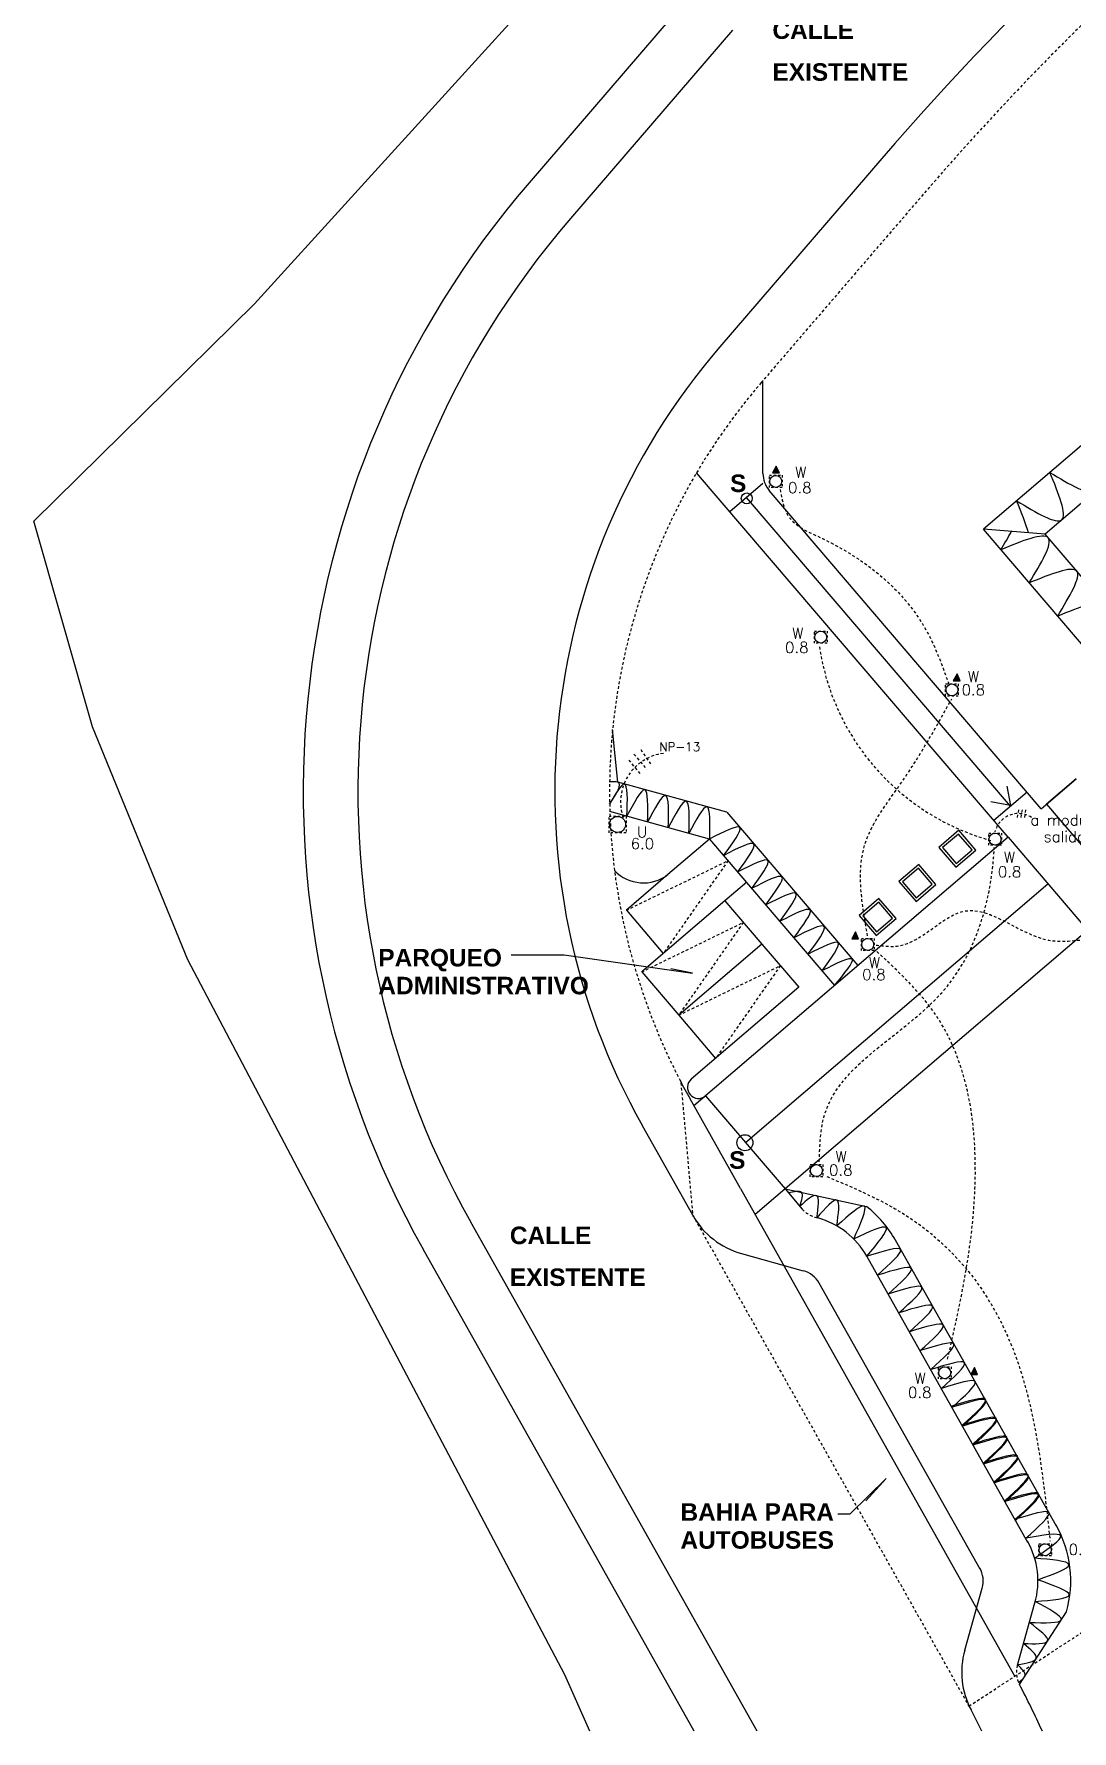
# Model space of a CAD drawing. Extents: x 146 to 670, y 614 to 806.
# Drawn here: x 328 to 375.5, y 668.5 to 746 of the extents above; entities that cross this region are included whole.
import ezdxf

# ---------------------------------------------------------------- set-up
doc = ezdxf.new("R2010")
doc.units = 0
doc.header["$LTSCALE"] = 0.5
doc.header["$MEASUREMENT"] = 0
for name, pattern in [('DASHDOT2', [0.5, 0.25, -0.125, 0, -0.125]), ('DASHED2', [0.375, 0.25, -0.125]), ('HIDDEN', [0.375, 0.25, -0.125]), ('HIDDEN2', [0.1875, 0.125, -0.0625])]:
    doc.linetypes.add(name, pattern=pattern)
for name, color, linetype in [('2', 1, 'CONTINUOUS'), ('9', 1, 'DASHED2'), ('ALUMBRADO', 5, 'CONTINUOUS'), ('CALLE-PROY', 3, 'DASHED2'), ('DISEÑO-CORDON', 3, 'CONTINUOUS'), ('DISEÑO-LINEA-PROPIEDAD', 3, 'CONTINUOUS'), ('escaleras', 1, 'CONTINUOUS'), ('LINDERO-PLAN', 3, 'DASHDOT2'), ('pisoplanta', 1, 'CONTINUOUS'), ('talud', 5, 'CONTINUOUS'), ('TEXT', 5, 'CONTINUOUS'), ('texturas', 6, 'CONTINUOUS'), ('TOMAS', 4, 'HIDDEN2'), ('tuberia_alumbrado', 3, 'DASHED2')]:
    doc.layers.add(name, color=color, linetype=linetype)
doc.styles.add('ALR4', font='sanssb__.ttf')
doc.styles.add('romans', font='romans.shx')

msp = doc.modelspace()

# ---------------------------------------------------------------- linework, layer by layer
at = {"layer": '2'}
for points in [[(372.467, 711.631), (372.637, 710.74), (371.746, 710.91)], [(349.824, 703.924), (352.24, 703.924), (358.107, 703.086), (357.121, 703.283)], [(364.755, 678.384), (365.307, 678.384), (366.962, 679.996), (366.028, 678.978)]]:
    msp.add_lwpolyline(points, dxfattribs=at)
for centre, radius in [((360.585, 724.782), 0.247), ((360.503, 695.338), 0.366)]:
    msp.add_circle(centre, radius, dxfattribs=at)
at = {"layer": '9', "color": 2}
for p, q in [((368.655, 738.678, -1221.5), (361.247, 730.073, -1221.5)), ((357.576, 698.076), (358.12, 691.966)), ((358.118, 692.021, -1221.5), (370.743, 669.589, -1221.5)), ((370.743, 669.589, -1221.5), (401.297, 689.535))]:
    msp.add_line(p, q, dxfattribs=at)
for centre, radius, start, end in [((466.107, 654.786, -1221.5), 128.588, 126.6505, 139.27632), ((382.954, 711.387, -1221.5), 28.642, 139.27632, 207.39851)]:
    msp.add_arc(centre, radius, start, end, dxfattribs=at)
at = {"layer": 'ALUMBRADO', "color": 1}
for p, q in [((361.938, 726.256), (361.766, 725.942)), ((361.766, 725.942), (362.081, 725.942)), ((362.081, 725.942), (361.938, 726.256)), ((370.197, 716.765), (370.025, 716.45)), ((370.34, 716.45), (370.197, 716.765)), ((370.025, 716.45), (370.34, 716.45)), ((365.554, 704.976), (365.382, 704.661)), ((365.697, 704.661), (365.554, 704.976)), ((365.382, 704.661), (365.697, 704.661)), ((370.994, 685.066), (370.822, 684.751)), ((371.137, 684.751), (370.994, 685.066)), ((370.822, 684.751), (371.137, 684.751))]:
    msp.add_line(p, q, dxfattribs=at)
at = {"layer": 'ALUMBRADO'}
for centre, radius in [((361.913, 725.558), 0.274), ((363.969, 718.445), 0.274), ((369.967, 716.027), 0.274), ((354.681, 709.883), 0.367), ((371.938, 709.211), 0.274), ((366.118, 704.398), 0.274), ((363.772, 694.063), 0.274), ((369.636, 684.827), 0.274), ((374.226, 676.737), 0.274)]:
    msp.add_circle(centre, radius, dxfattribs=at)
at = {"layer": 'ALUMBRADO', "color": 1}
for points in [[(361.766, 725.942), (361.938, 726.256), (362.081, 725.942)], [(370.025, 716.45), (370.197, 716.765), (370.34, 716.45)], [(365.382, 704.661), (365.554, 704.976), (365.697, 704.661)], [(370.822, 684.751), (370.994, 685.066), (371.137, 684.751)]]:
    msp.add_solid(points, dxfattribs=at)
at = {"layer": 'CALLE-PROY', "color": 5, "linetype": 'Continuous'}
for p, q in [((372.529, 709.3, -1221.5), (358.292, 725.952, -1221.5)), ((374.049, 710.6, -1221.5), (361.616, 725.142, -1221.5)), ((359.669, 710.447, -1221.5), (365.666, 703.433, -1221.5)), ((358.884, 709.212, -1221.5), (356.983, 707.587, -1221.5)), ((372.529, 709.3, -1221.5), (358.171, 697.024, -1221.5)), ((358.884, 709.212, -1221.5), (364.602, 702.523, -1221.5)), ((360.583, 707.244, -1221.5), (359.586, 706.391, -1221.5)), ((377.923, 706.545, -1221.5), (360.97, 692.051, -1221.5)), ((359.586, 706.391, -1221.5), (361.275, 704.415, -1221.5)), ((361.275, 704.415, -1221.5), (362.965, 702.439, -1221.5)), ((362.965, 702.439, -1221.5), (358.053, 698.239, -1221.5))]:
    msp.add_line(p, q, dxfattribs=at)
at = {"layer": 'CALLE-PROY', "color": 1, "linetype": 'Continuous'}
for p, q in [((359.808, 724.179, -1221.5), (361.328, 725.479, -1221.5)), ((372.639, 710.71, -1221.5), (360.568, 724.829, -1221.5)), ((356.983, 707.587, -1221.5), (355.083, 705.962, -1221.5)), ((355.083, 705.962, -1221.5), (356.773, 703.986, -1221.5)), ((359.586, 706.391, -1221.5), (355.785, 703.142, -1221.5)), ((361.275, 704.415, -1221.5), (357.475, 701.166, -1221.5)), ((355.785, 703.142, -1221.5), (357.475, 701.166, -1221.5)), ((357.475, 701.166, -1221.5), (359.165, 699.189, -1221.5))]:
    msp.add_line(p, q, dxfattribs=at)
at = {"layer": 'CALLE-PROY', "color": 1, "linetype": 'HIDDEN'}
for p, q in [((355.083, 705.962, -1221.5), (359.728, 708.223, -1221.5)), ((359.728, 708.223, -1221.5), (356.773, 703.986, -1221.5)), ((355.785, 703.142, -1221.5), (360.43, 705.403, -1221.5)), ((360.43, 705.403, -1221.5), (357.475, 701.166, -1221.5)), ((357.475, 701.166, -1221.5), (362.12, 703.427, -1221.5)), ((362.12, 703.427, -1221.5), (359.165, 699.189, -1221.5))]:
    msp.add_line(p, q, dxfattribs=at)
at = {"layer": 'CALLE-PROY', "color": 5, "linetype": 'Continuous'}
for centre, radius, start, end in [((355.869, 709.049, -1221.5), 1.838, 223.72149, 307.31372), ((358.378, 697.859, -1221.5), 0.5, 130.53, 310.53)]:
    msp.add_arc(centre, radius, start, end, dxfattribs=at)
at = {"layer": 'CALLE-PROY', "color": 1, "linetype": 'Continuous'}
for points in [[(355.108, 710.254, -1221.5), (354.98, 711.723, -1221.5), (354.318, 710.82, -1221.5)], [(356.054, 709.994, -1221.5), (355.926, 711.462, -1221.5), (355.096, 710.247, -1221.5)], [(357, 709.733, -1221.5), (356.872, 711.202, -1221.5), (356.042, 709.986, -1221.5)], [(357.946, 709.473, -1221.5), (357.818, 710.942, -1221.5), (356.988, 709.726, -1221.5)], [(358.892, 709.213, -1221.5), (358.764, 710.681, -1221.5), (357.934, 709.466, -1221.5)], [(359.531, 708.462, -1221.5), (360.269, 709.738, -1221.5), (358.892, 709.219, -1221.5)], [(360.174, 707.71, -1221.5), (360.912, 708.986, -1221.5), (359.535, 708.467, -1221.5)], [(360.817, 706.958, -1221.5), (361.555, 708.234, -1221.5), (360.178, 707.714, -1221.5)], [(361.459, 706.207, -1221.5), (362.197, 707.483, -1221.5), (360.82, 706.963, -1221.5)], [(362.098, 705.45, -1221.5), (362.836, 706.726, -1221.5), (361.459, 706.207, -1221.5)], [(362.741, 704.698, -1221.5), (363.479, 705.974, -1221.5), (362.102, 705.454, -1221.5)], [(363.384, 703.946, -1221.5), (364.122, 705.222, -1221.5), (362.745, 704.702, -1221.5)], [(364.026, 703.195, -1221.5), (364.764, 704.471, -1221.5), (363.387, 703.951, -1221.5)], [(364.602, 702.523, -1221.5), (365.407, 703.721, -1221.5), (364.03, 703.201, -1221.5)], [(363.019, 692.438, -1221.5), (363.088, 693.063, -1221.5), (362.495, 693.045, -1221.5)], [(363.791, 691.91, -1221.5), (363.767, 692.917, -1221.5), (363.016, 692.435, -1221.5)], [(364.699, 691.536, -1221.5), (364.712, 692.714, -1221.5), (363.788, 691.907, -1221.5)], [(365.479, 690.935, -1221.5), (365.961, 692.44, -1221.5), (364.699, 691.536, -1221.5)], [(366.074, 690.146, -1221.5), (366.957, 691.457, -1221.5), (365.469, 690.93, -1221.5)], [(366.561, 689.284, -1221.5), (367.621, 690.456, -1221.5), (366.074, 690.146, -1221.5)], [(367.048, 688.422, -1221.5), (368.108, 689.593, -1221.5), (366.561, 689.284, -1221.5)], [(367.535, 687.56, -1221.5), (368.595, 688.731, -1221.5), (367.048, 688.422, -1221.5)], [(368.022, 686.697, -1221.5), (369.082, 687.869, -1221.5), (367.535, 687.56, -1221.5)], [(368.509, 685.835, -1221.5), (369.569, 687.007, -1221.5), (368.022, 686.697, -1221.5)], [(368.996, 684.973, -1221.5), (370.056, 686.144, -1221.5), (368.509, 685.835, -1221.5)], [(369.483, 684.111, -1221.5), (370.544, 685.282, -1221.5), (368.996, 684.973, -1221.5)], [(369.97, 683.248, -1221.5), (371.031, 684.42, -1221.5), (369.483, 684.111, -1221.5)], [(370.444, 682.438), (371.505, 683.609), (369.957, 683.3)], [(370.457, 682.386, -1221.5), (371.518, 683.558, -1221.5), (369.97, 683.248, -1221.5)], [(370.931, 681.576), (371.992, 682.747), (370.444, 682.438)], [(370.944, 681.524, -1221.5), (372.005, 682.695, -1221.5), (370.457, 682.386, -1221.5)], [(371.418, 680.713), (372.479, 681.885), (370.931, 681.576)], [(371.431, 680.662, -1221.5), (372.492, 681.833, -1221.5), (370.944, 681.524, -1221.5)], [(371.905, 679.851), (372.966, 681.023), (371.418, 680.713)], [(371.918, 679.799, -1221.5), (372.979, 680.971, -1221.5), (371.431, 680.662, -1221.5)], [(372.392, 678.989), (373.453, 680.16), (371.905, 679.851)], [(372.405, 678.937, -1221.5), (373.466, 680.109, -1221.5), (371.918, 679.799, -1221.5)], [(372.857, 678.127), (373.917, 679.298), (372.37, 678.989)], [(372.87, 678.075, -1221.5), (373.93, 679.246, -1221.5), (372.383, 678.937, -1221.5)], [(373.344, 677.264), (374.404, 678.436), (372.857, 678.127)], [(373.739, 676.347), (374.941, 677.373), (373.344, 677.264)], [(373.894, 675.362), (375.312, 676.058), (373.738, 676.349)], [(373.779, 674.371), (375.33, 674.672), (373.887, 675.364)], [(373.505, 673.412), (374.965, 673.535), (373.773, 674.375)], [(373.237, 672.45), (374.34, 672.572), (373.505, 673.412)], [(372.969, 671.487), (373.822, 671.773), (373.237, 672.45)], [(373.007, 670.672), (373.303, 670.973), (372.969, 671.487)]]:
    msp.add_spline(points, degree=3, dxfattribs=at)
at = {"layer": 'DISEÑO-CORDON'}
for p, q in [((359.939, 746.181, -1221.5), (352.532, 737.576, -1221.5)), ((366.76, 740.309, -1221.5), (359.353, 731.704, -1221.5)), ((360.297, 693.247, -1221.5), (357.993, 697.34, -1221.5)), ((358.118, 692.021, -1221.5), (355.815, 696.114, -1221.5)), ((360.297, 693.247, -1221.5), (372.838, 670.951, -1221.5)), ((363.716, 691.931, -1221.5), (363.84, 691.897, -1221.5)), ((361.055, 668.451, -1221.5), (347.972, 691.7, -1221.5)), ((360.353, 690.27, -1221.5), (363.171, 689.488, -1221.5)), ((373.432, 677.072, -1221.5), (366.074, 690.146, -1221.5)), ((371.254, 675.845, -1221.5), (363.896, 688.92, -1221.5)), ((370.55, 672.146), (371.35, 674.983)), ((372.956, 671.468), (373.756, 674.305))]:
    msp.add_line(p, q, dxfattribs=at)
for centre, radius, start, end in [((466.107, 654.786, -1221.5), 131.088, 126.6505, 139.27632), ((382.954, 711.387, -1221.5), 40.142, 139.27632, 209.37012), ((382.954, 711.387, -1221.5), 31.142, 139.27632, 209.37012), ((382.954, 711.387, -1221.5), 28.642, 207.39851, 209.37012), ((361.343, 693.835, -1221.5), 3.7, 209.37012, 254.48422), ((362.85, 688.332, -1221.5), 3.7, 29.37012, 74.48422), ((362.85, 688.332, -1221.5), 1.2, 29.37012, 74.48422), ((370.195, 675.309), 3.7, 344.25602, 29.37012), ((370.195, 675.309), 1.2, 344.25602, 29.37012), ((374.111, 671.142), 3.7, 164.25602, 207.78507), ((335.687, 650.896), 39.732, 26.22171, 27.78507)]:
    msp.add_arc(centre, radius, start, end, dxfattribs=at)
at = {"layer": 'DISEÑO-CORDON', "linetype": 'HIDDEN'}
for centre, start, end in [((364.037, 693.087, -1221.5), 220.53, 254.48422), ((374.111, 671.142), 164.25602, 207.78507)]:
    msp.add_arc(centre, 1.2, start, end, dxfattribs=at)
at = {"layer": 'DISEÑO-CORDON', "color": 1}
msp.add_spline([(354.318, 710.829, -1221.5), (354.698, 711.815, -1221.5), (354.315, 711.821, -1221.5)], degree=3, dxfattribs=at)
at = {"layer": 'DISEÑO-LINEA-PROPIEDAD'}
for p, q in [((358.045, 747.812, -1221.5), (350.637, 739.207, -1221.5)), ((358.187, 668.451, -1221.5), (345.793, 690.474, -1221.5))]:
    msp.add_line(p, q, dxfattribs=at)
for centre, radius, start, end in [((382.954, 711.387, -1221.5), 42.642, 139.27632, 209.37012), ((335.687, 650.896), 42.232, 24.56276, 27.78507)]:
    msp.add_arc(centre, radius, start, end, dxfattribs=at)
at = {"layer": 'escaleras'}
msp.add_line((375.647, 711.966, -1221.5), (374.284, 710.801, -1221.5), dxfattribs=at)
at = {"layer": 'LINDERO-PLAN', "color": 5, "linetype": 'Continuous', "ltscale": 15, "elevation": -1221.5}
msp.add_lwpolyline([(353.42, 668.451), (352.266, 671.027), (335.043, 703.696), (330.683, 714.337), (328.004, 723.743), (338.089, 733.669), (355.825, 753.183), (373.03, 767.807), (399.361, 786.026), (413.186, 783.058), (418.658, 789.692), (423.717, 790.343), (425.173, 791.355)], dxfattribs=at)
at = {"layer": 'pisoplanta'}
msp.add_line((374.284, 710.801, -1221.5), (377.923, 706.545, -1221.5), dxfattribs=at)
at = {"layer": 'talud'}
for p, q in [((392.026, 741.001, -1221.5), (371.403, 723.369, -1221.5)), ((391.805, 738.182, -1221.5), (374.223, 723.148, -1221.5)), ((378.697, 714.837, -1221.5), (371.403, 723.369, -1221.5)), ((374.223, 723.148, -1221.5), (371.403, 723.369, -1221.5)), ((380.217, 716.137, -1221.5), (374.223, 723.148, -1221.5))]:
    msp.add_line(p, q, dxfattribs=at)
at = {"layer": 'TEXT'}
for p, q in [((362.342, 693.224, -1221.5), (366.056, 692.425, -1221.5)), ((374.74, 677.807, -1221.5), (367.381, 690.882, -1221.5)), ((373.05, 670.583), (375.2, 673.898))]:
    msp.add_line(p, q, dxfattribs=at)
for centre, start, end in [((362.85, 688.332, -1221.5), 29.37012, 51.92717), ((370.195, 675.309), 344.25602, 29.37012)]:
    msp.add_arc(centre, 5.2, start, end, dxfattribs=at)
at = {"layer": 'texturas', "color": 5}
for p, q in [((361.328, 725.922, -1221.5), (361.328, 730.167, -1221.5)), ((354.698, 711.815, -1221.5), (354.453, 714.22, -1221.5)), ((374.049, 710.6, -1221.5), (375.647, 711.966, -1221.5)), ((359.669, 710.447, -1221.5), (354.698, 711.815, -1221.5)), ((358.884, 709.212, -1221.5), (354.327, 710.466, -1221.5))]:
    msp.add_line(p, q, dxfattribs=at)
at = {"layer": 'texturas', "color": 1}
msp.add_line((373.399, 711.36, -1221.5), (371.879, 710.06, -1221.5), dxfattribs=at)
at = {"layer": 'texturas', "color": 1, "linetype": 'Continuous'}
for p, q in [((372.529, 709.3, -1221.5), (376.168, 705.045, -1221.5)), ((360.522, 695.351, -1221.5), (374.348, 707.172, -1221.5)), ((358.703, 697.479, -1221.5), (362.342, 693.224, -1221.5))]:
    msp.add_line(p, q, dxfattribs=at)
at = {"layer": 'texturas', "color": 3, "linetype": 'Continuous'}
msp.add_line((362.342, 693.224, -1221.5), (363.125, 692.308, -1221.5), dxfattribs=at)
at = {"layer": 'texturas', "color": 1, "elevation": -1221.5}
for points in [[(370.28, 709.614), (369.367, 708.834), (370.147, 707.922), (371.059, 708.702), (370.28, 709.614)], [(368.455, 708.054), (367.543, 707.274), (368.323, 706.362), (369.235, 707.142), (368.455, 708.054)], [(366.631, 706.494), (365.719, 705.715), (366.499, 704.802), (367.411, 705.582), (366.631, 706.494)]]:
    msp.add_lwpolyline(points, dxfattribs=at)
for points in [[(370.266, 709.444), (369.537, 708.821), (370.161, 708.091), (370.89, 708.715)], [(368.442, 707.885), (367.712, 707.261), (368.336, 706.531), (369.066, 707.155)], [(366.618, 706.325), (365.888, 705.701), (366.512, 704.972), (367.242, 705.595)]]:
    msp.add_lwpolyline(points, close=True, dxfattribs=at)
at = {"layer": 'texturas', "color": 5}
msp.add_arc((362.528, 725.922, -1221.5), 1.2, 180, 220.53, dxfattribs=at)
at = {"layer": 'texturas'}
for points in [[(374.443, 725.968, -1221.5), (376.503, 725.098, -1221.5), (375.963, 727.268, -1221.5)], [(372.923, 724.669, -1221.5), (374.983, 723.798, -1221.5), (374.443, 725.968, -1221.5)], [(373.498, 720.918, -1221.5), (374.369, 722.977, -1221.5), (372.199, 722.438, -1221.5)], [(374.798, 719.398, -1221.5), (375.668, 721.457, -1221.5), (373.498, 720.918, -1221.5)], [(376.098, 717.877, -1221.5), (376.968, 719.937, -1221.5), (374.798, 719.398, -1221.5)]]:
    msp.add_spline(points, degree=3, dxfattribs=at)
for points in [[(373.462, 723.208, -1221.5), (373.35, 723.615, -1221.5), (373.137, 724.142, -1221.5), (372.923, 724.669, -1221.5)], [(372.199, 722.438, -1221.5), (372.369, 722.721, -1221.5), (372.54, 723.005, -1221.5), (372.687, 723.268, -1221.5)]]:
    msp.add_open_spline(points, degree=3, dxfattribs=at)
at = {"layer": 'TOMAS'}
for points in [[(361.624, 725.835), (362.203, 725.835), (362.203, 725.276), (361.624, 725.276)], [(363.68, 718.721), (364.258, 718.721), (364.258, 718.163), (363.68, 718.163)], [(369.678, 716.304), (370.256, 716.304), (370.256, 715.745), (369.678, 715.745)], [(354.295, 710.254), (355.069, 710.254), (355.069, 709.505), (354.295, 709.505)], [(371.65, 709.488), (372.228, 709.488), (372.228, 708.929), (371.65, 708.929)], [(365.83, 704.675), (366.408, 704.675), (366.408, 704.116), (365.83, 704.116)], [(363.484, 694.34), (364.062, 694.34), (364.062, 693.781), (363.484, 693.781)], [(369.348, 685.103), (369.926, 685.103), (369.926, 684.545), (369.348, 684.545)], [(373.938, 677.014), (374.516, 677.014), (374.516, 676.455), (373.938, 676.455)]]:
    msp.add_lwpolyline(points, close=True, dxfattribs=at)
at = {"layer": 'tuberia_alumbrado'}
for p, q in [((355.19, 712.817), (355.707, 712.198)), ((355.431, 713.092), (356.017, 712.404)), ((355.741, 713.299), (356.189, 712.645)), ((373.013, 710.547), (372.934, 710.151)), ((373.172, 710.547), (373.092, 710.124)), ((373.33, 710.547), (373.277, 710.124))]:
    msp.add_line(p, q, dxfattribs=at)
for centre, radius, start, end in [((374.625, 719.595), 10.839, 188.48013, 254.79764), ((357.049, 710.915), 2.229, 97.06925, 199.60435), ((372.999, 709.276), 1.102, 57.29688, 165.96353)]:
    msp.add_arc(centre, radius, start, end, dxfattribs=at)
for points in [[(362.114, 725.185), (362.495, 723.968), (364.055, 722.941), (368.85, 718.644), (369.84, 716.248)], [(366.113, 704.785), (365.999, 709.006), (367.674, 711.82), (369.957, 715.623)], [(363.9, 694.471), (364.148, 696.631), (369.497, 702.189), (371.835, 707.995), (371.906, 708.844)], [(366.496, 704.37), (367.523, 704.332), (370.568, 705.929), (374.374, 704.598), (375.82, 704.598)], [(369.767, 685.441), (370.871, 691.336), (369.273, 701.109), (366.532, 704.076)], [(364.25, 693.793), (368.055, 691.891), (371.443, 688.468), (374.449, 677.136)]]:
    msp.add_spline(points, degree=3, dxfattribs=at)

# ---------------------------------------------------------------- texts
at = {"layer": '2', "style": 'ALR4'}
for s, p in [('CALLE', (361.76, 745.778)), ('EXISTENTE', (361.76, 743.867)), ('S', (359.823, 725.072)), ('PARQUEO', (343.746, 703.392)), ('ADMINISTRATIVO', (343.746, 702.118)), ('S', (359.781, 694.147)), ('CALLE', (349.757, 690.703)), ('EXISTENTE', (349.757, 688.792)), ('BAHIA PARA', (357.556, 678.059)), ('AUTOBUSES', (357.556, 676.785))]:
    msp.add_text(s, height=0.8, dxfattribs=at).set_placement(p)
at = {"layer": 'TOMAS', "color": 3, "style": 'romans'}
for s, height, p in [('W', 0.5, (362.798, 725.723)), ('0.8', 0.5, (362.476, 725.019)), ('0.8', 0.5, (362.338, 717.72)), ('W', 0.5, (362.66, 718.36)), ('W', 0.5, (370.689, 716.386)), ('0.8', 0.5, (370.407, 715.783)), ('NP-13', 0.4, (356.59, 713.23)), ('U', 0.5, (355.568, 709.291)), ('a modulo salida', 0.5, (373.55, 709.837)), ('6.0', 0.5, (355.281, 708.753)), ('salida N. 4rs', 0.5, (374.159, 709.077)), ('W', 0.5, (372.339, 708.125)), ('0.8', 0.5, (372.063, 707.466)), ('W', 0.5, (366.175, 703.311)), ('0.8', 0.5, (365.861, 702.77)), ('W', 0.5, (364.64, 694.445)), ('0.8', 0.5, (364.349, 693.836)), ('W', 0.5, (368.258, 684.322)), ('0.8', 0.5, (367.958, 683.675)), ('0.8', 0.5, (375.3, 676.5))]:
    msp.add_text(s, height=height, dxfattribs=at).set_placement(p)

doc.saveas('drawing.dxf')
